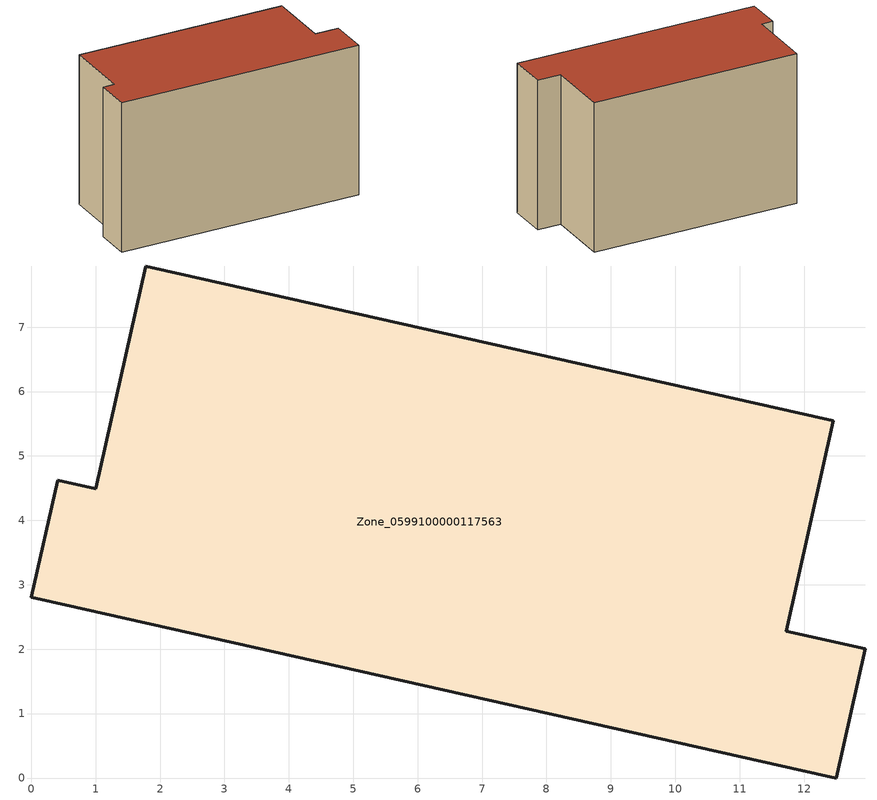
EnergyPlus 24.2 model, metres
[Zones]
Zone_0599100000117563
 floor ground (C_G): 12.5,0 0,2.81 0.41,4.62 1,4.49 1.78,7.95 12.45,5.55 11.72,2.28 12.95,2.01 z0
 wall outside (C_F): 0,2.81 12.5,0 12.95,2.01 11.72,2.28 12.45,5.55 1.78,7.95 1,4.49 0.41,4.62 0,2.81 z0:7.96
 roof outside (C_R): 11.72,2.28 12.45,5.55 1.78,7.95 1,4.49 0.41,4.62 0,2.81 12.5,0 12.95,2.01 z7.96
[BUILDING]
Pand.0599100000117563: North Axis=0; Terrain=City; Loads Convergence Tolerance Value=0.04; Temperature Convergence Tolerance Value=0.4; Solar Distribution=FullExterior; Maximum Number of Warmup Days=25; Minimum Number of Warmup Days=1
[Site:Location]
Rotterdam.The.Hague.AP_ZH_NLD Design_Conditions: Latitude=51.96; Longitude=4.45; Time Zone=1; Elevation=-4.5
[SITE:GROUNDTEMPERATURE:BUILDINGSURFACE]
18, 18, 18, 18, 18, 18, 18, 18, 18, 18, 18, 18
[MATERIAL] Thermal Absorptance=0.9; Solar Absorptance=0.7; Visible Absorptance=0.7
Name | Roughness | Thickness | Conductivity | Density | Specific Heat
G.TI.1975-1991 | MediumSmooth | 0.15 | 0.288461 | 540 | 1210
F.TI.1975-1991 | Rough | 0.3 | 0.230769 | 1920 | 840
R.TI.1975-1991 | MediumRough | 0.2 | 0.153846 | 1500 | 1000
[CONSTRUCTION]
C_G: G.TI.1975-1991
C_F: F.TI.1975-1991
C_R: R.TI.1975-1991
[ZONE]
Zone_0599100000117563: Type=1; Multiplier=1; Ceiling Height=Autocalculate; Volume=Autocalculate; Floor Area=autocalculate; Part of Total Floor Area=Yes
[ZONEINFILTRATION:DESIGNFLOWRATE]
Infil_Zone_0599100000117563: Zone or ZoneList or Space or SpaceList=Zone_0599100000117563; Schedule=AlwaysOn; Design Flow Rate Calculation Method=Flow/Area; Flow Rate per Floor Area=0.003; Constant Term Coefficient=1; Temperature Term Coefficient=0; Velocity Term Coefficient=0; Velocity Squared Term Coefficient=0
[HVACTEMPLATE:ZONE:IDEALLOADSAIRSYSTEM]
Zone_0599100000117563: Maximum Heating Supply Air Temperature=50; Minimum Cooling Supply Air Temperature=13; Maximum Heating Supply Air Humidity Ratio=0.0156; Minimum Cooling Supply Air Humidity Ratio=0.0077; Heating Limit=NoLimit; Cooling Limit=NoLimit; Dehumidification Control Type=ConstantSensibleHeatRatio; Cooling Sensible Heat Ratio=0.7; Dehumidification Setpoint=60; Humidification Control Type=None; Humidification Setpoint=30; Outdoor Air Method=None; Outdoor Air Flow Rate per Person=0.00944; Outdoor Air Flow Rate per Zone Floor Area=0; Outdoor Air Flow Rate per Zone=0; Demand Controlled Ventilation Type=None; Outdoor Air Economizer Type=NoEconomizer; Heat Recovery Type=None; Sensible Heat Recovery Effectiveness=0.7; Latent Heat Recovery Effectiveness=0.65
[ZONECONTROL:THERMOSTAT]
ThermostatControl_Zone_0599100000117563: Zone or ZoneList=Zone_0599100000117563; Control Type Schedule=DualSetpointControlType; Control 1=Thermostat_Zone_0599100000117563; Temperature Difference Between Cutout And Setpoint=0
[THERMOSTATSETPOINT:DUALSETPOINT]
Thermostat_Zone_0599100000117563: Heating Setpoint Temperature Schedule=HeatingSetpoint_Zone_0599100000117563; Cooling Setpoint Temperature Schedule=CoolingSetpoint_Zone_0599100000117563
[SCHEDULE:COMPACT]
HeatingSetpoint_Zone_0599100000117563: Through: 12/31, For: AllDays, Until: 24:00, 21
CoolingSetpoint_Zone_0599100000117563: Through: 12/31, For: AllDays, Until: 24:00, 24
DualSetpointControlType: Through: 12/31, For: AllDays, Until: 24:00, 4
AlwaysOn: Through: 12/31, For: AllDays, Until: 24:00, 1
